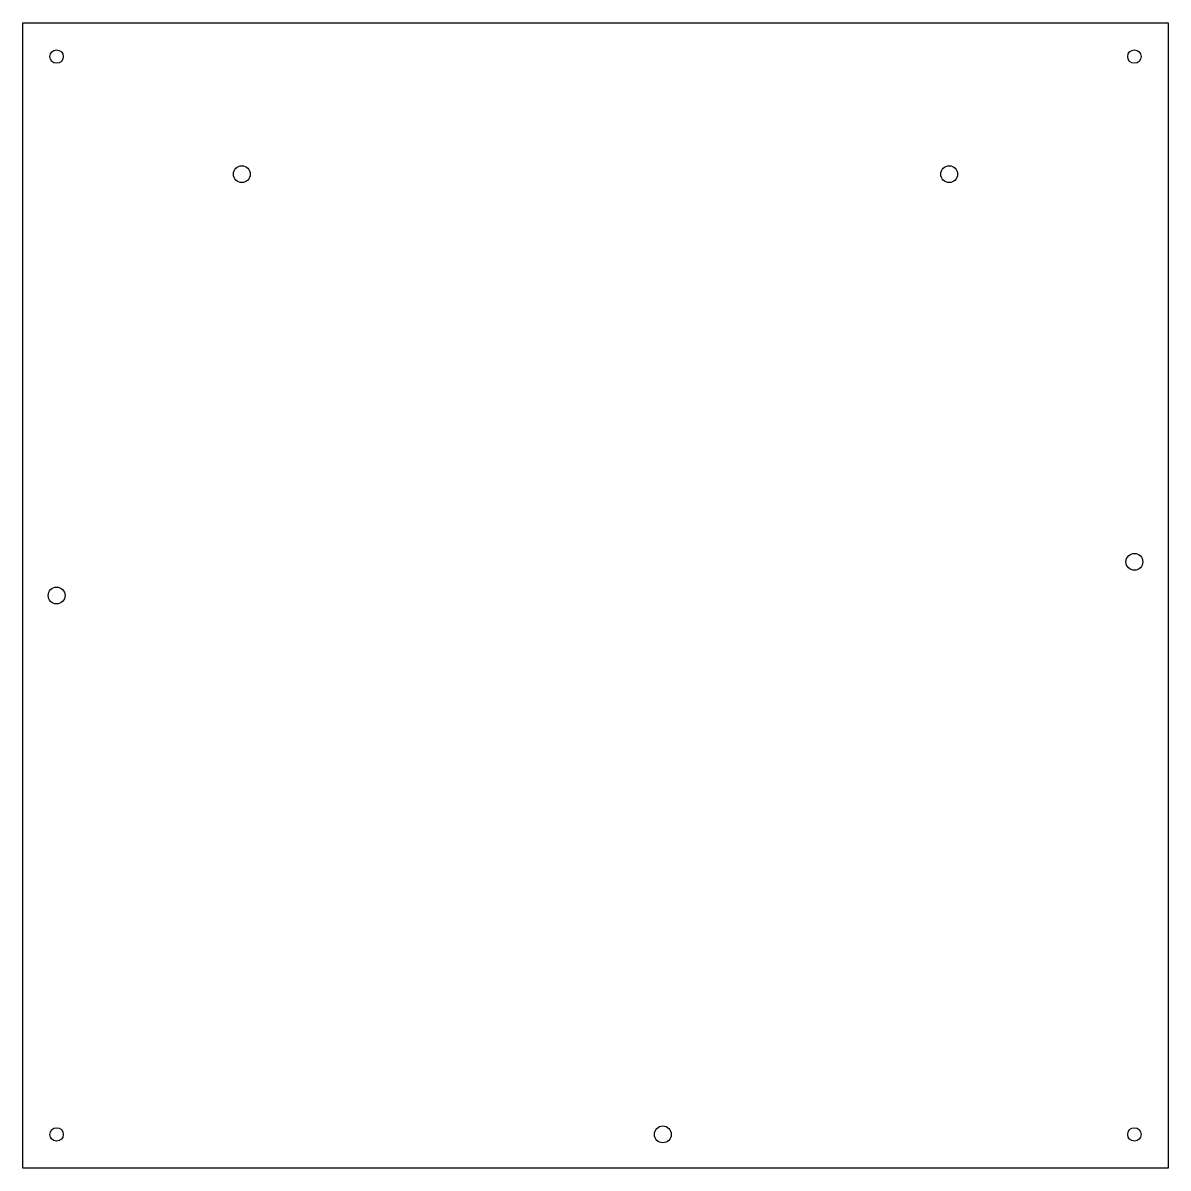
# Model space of a CAD drawing. Extents: x 255 to 595, y -40 to 300.
import ezdxf

# ---------------------------------------------------------------- set-up
doc = ezdxf.new("R2010")
doc.units = 0
doc.header["$MEASUREMENT"] = 0
doc.layers.get('0').update_dxf_attribs({"linetype": 'CONTINUOUS'})

# ---------------------------------------------------------------- blocks, each defined once
blk = doc.blocks.new('SKETCH017')
at = {"color": 211}
blk.add_lwpolyline([(255, 300), (595, 300), (595, -40), (255, -40)], close=True, dxfattribs=at)
for centre, radius in [((265, 290, -6), 2), ((585, 290, -6), 2), ((320, 255.08, -6), 2.5), ((530, 255.08, -6), 2.5), ((585, 140, -6), 2.5), ((265, 130, -6), 2.5), ((265, -30, -6), 2), ((445, -30, -6), 2.5), ((585, -30, -6), 2)]:
    blk.add_circle(centre, radius, dxfattribs=at)

msp = doc.modelspace()

# ---------------------------------------------------------------- block references
at = {"color": 211}
msp.add_blockref('SKETCH017', (0, 0), dxfattribs=at)

doc.saveas('drawing.dxf')
